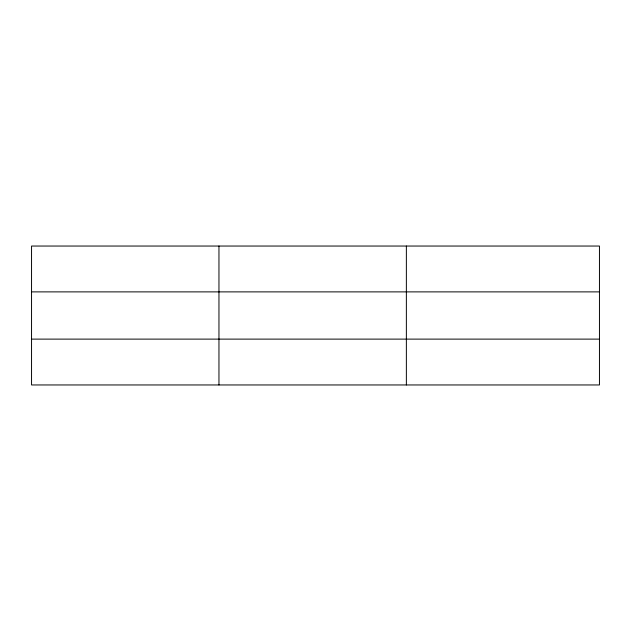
<?xml version="1.0" encoding="UTF-8"?>
<svg xmlns="http://www.w3.org/2000/svg" width="631" height="631" viewBox="0 0 631 631"><rect width="100%" height="100%" fill="white"/><g stroke="black" fill="none" stroke-linecap="round" stroke-linejoin="round"><path stroke-width="0.95" d="M218.957 246.043L218.957 384.957M406.364 246.043L406.364 384.957M599.45 339.115L599.45 384.957L31.55 384.957L31.55 246.043L599.45 246.043L599.45 339.115L31.55 339.115M31.55 291.885L599.45 291.885"/></g></svg>
